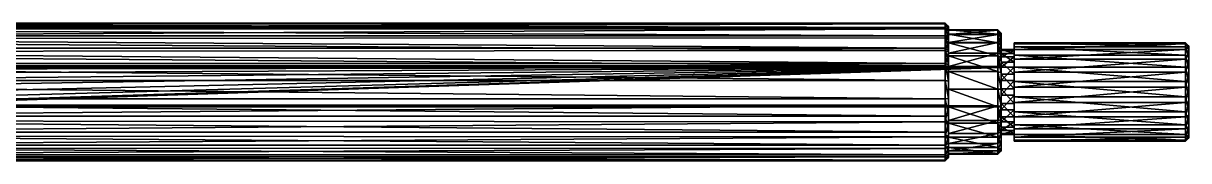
# Model space of a CAD drawing. Extents: x -50 to 658, y -202 to -119.
# Drawn here: x 303.7 to 657.8, y -197.7 to -155.9 of the extents above; entities that cross this region are included whole.
import ezdxf

# ---------------------------------------------------------------- set-up
doc = ezdxf.new("R2010")
doc.units = 0
doc.layers.get('0').update_dxf_attribs({"color": 24, "linetype": 'CONTINUOUS'})

msp = doc.modelspace()

# ---------------------------------------------------------------- meshes
mesh = msp.add_polyface()
corners = [(84.72, -188.11, 20.8), (84.72, -176.85, 23.54), (84.72, -182.64, 22.85), (84.72, -192.93, 17.52), (84.72, -176.85, 15.04), (84.72, -196.85, 13.19), (84.72, -181.79, 14.26), (84.72, -189.79, 8.45), (84.72, -186.25, 11.99), (35.76, -157.18, 6.42), (583.76, -157.18, 6.42), (35.76, -155.95, 1.07), (35.76, -159.76, 11.25), (583.76, -159.76, 11.25), (35.76, -163.5, 15.26), (583.76, -163.5, 15.26), (35.76, -168.16, 18.16), (583.76, -168.16, 18.16), (35.76, -173.4, 19.76), (583.76, -173.4, 19.76), (35.76, -178.88, 19.95), (583.76, -178.88, 19.95), (35.76, -184.22, 18.71), (583.76, -184.22, 18.71), (35.76, -189.06, 16.13), (583.76, -189.06, 16.13), (35.76, -193.06, 12.39), (583.76, -193.06, 12.39), (35.76, -195.96, 7.73), (583.76, -195.96, 7.74), (35.76, -197.56, 2.49), (583.76, -197.56, 2.49), (35.76, -197.75, -2.99), (583.76, -197.75, -2.99), (35.76, -196.51, -8.33), (583.76, -196.55, -8.22), (35.76, -197.75, -2.99), (35.76, -193.93, -13.17), (583.76, -194.07, -12.97), (35.76, -190.19, -17.17), (583.76, -190.46, -16.95), (236.95, -179.48, -21.79), (35.76, -180.29, -21.67), (35.76, -174.82, -21.86), (238.48, -180.41, -21.65), (240.76, -180.87, -21.57), (35.76, -185.54, -20.07), (239.43, -169.07, -20.46), (237.32, -169.98, -20.8), (35.76, -169.48, -20.62), (235.47, -172.02, -21.39), (234.76, -174.82, -21.86), (35.76, -160.63, -14.3), (583.76, -164.26, -17.76), (35.76, -164.64, -18.04), (234.88, -175.98, -21.94), (235.78, -178.16, -21.91)]
mesh.append_faces([[corners[k] for k in face] for face in [(3, 4, 1, 3)]], dxfattribs={"vtx0": -1, "vtx1": -1, "vtx2": -1, "vtx3": -1})
mesh.append_faces([[corners[k] for k in face] for face in [(3, 1, 0, 3), (5, 4, 3, 5), (41, 43, 56, 41)]], dxfattribs={"vtx0": -1, "vtx1": -1, "vtx3": -1})
mesh.append_faces([[corners[k] for k in face] for face in [(5, 6, 4, 5), (43, 55, 56, 43)]], dxfattribs={"vtx0": -1, "vtx2": -1, "vtx3": -1})
mesh.append_faces([[corners[k] for k in face] for face in [(0, 1, 2, 0), (44, 42, 41, 44), (52, 53, 54, 52), (55, 43, 51, 55)]], dxfattribs={"vtx0": -1, "vtx3": -1})
mesh.append_faces([[corners[k] for k in face] for face in [(7, 8, 5, 7), (8, 6, 5, 8)]], dxfattribs={"vtx1": -1, "vtx2": -1, "vtx3": -1})
mesh.append_faces([[corners[k] for k in face] for face in [(9, 10, 11, 9), (12, 13, 9, 12), (14, 15, 12, 14), (16, 17, 14, 16), (18, 19, 16, 18), (20, 21, 18, 20), (22, 23, 20, 22), (24, 25, 22, 24), (26, 27, 24, 26), (28, 29, 26, 28), (30, 31, 28, 30), (32, 33, 30, 32), (34, 35, 36, 34), (37, 38, 34, 37), (39, 40, 37, 39), (42, 45, 46, 42), (47, 48, 49, 47), (50, 51, 49, 50)]], dxfattribs={"vtx1": -1, "vtx3": -1})
mesh.append_faces([[corners[k] for k in face] for face in [(41, 42, 43, 41), (44, 45, 42, 44), (48, 50, 49, 48), (51, 43, 49, 51), (47, 49, 54, 47)]], dxfattribs={"vtx2": -1, "vtx3": -1})
mesh = msp.add_polyface()
corners = [(35.76, -155.95, 1.07), (583.76, -157.18, 6.42), (583.76, -155.95, 1.08), (35.76, -157.18, 6.42), (583.76, -159.76, 11.25), (35.76, -159.76, 11.25), (583.76, -163.5, 15.26), (35.76, -163.5, 15.26), (583.76, -168.16, 18.16), (35.76, -168.16, 18.16), (583.76, -173.4, 19.76), (35.76, -173.4, 19.76), (583.76, -178.88, 19.95), (35.76, -178.88, 19.95), (583.76, -184.22, 18.71), (35.76, -184.22, 18.71), (583.76, -189.06, 16.13), (35.76, -189.06, 16.13), (583.76, -193.06, 12.39), (35.76, -193.06, 12.39), (583.76, -195.96, 7.74), (35.76, -195.96, 7.73), (583.76, -197.56, 2.49), (35.76, -197.56, 2.49), (583.76, -197.75, -2.99), (35.76, -197.75, -2.99), (583.76, -196.55, -8.22), (583.76, -197.75, -2.99), (35.76, -196.51, -8.33), (583.76, -194.07, -12.97), (583.76, -155.95, 1.08), (35.76, -156.13, -4.4), (35.76, -155.95, 1.07), (583.76, -156.11, -4.29), (35.76, -157.73, -9.65), (240.76, -180.87, -21.57), (583.76, -180.87, -21.57), (35.76, -185.54, -20.07), (240.76, -168.93, -20.41), (239.43, -169.07, -20.46), (35.76, -164.64, -18.04), (235.22, -173.11, -15.66), (235.47, -172.02, -21.39), (236.52, -171.17, -15.48), (234.76, -175.4, -15.89), (234.76, -174.82, -21.86), (239.43, -169.07, -20.46), (238.47, -169.88, -15.35), (237.32, -169.98, -20.8), (240.76, -168.93, -20.41), (240.76, -169.42, -15.31), (238.48, -180.41, -21.65), (240.76, -181.37, -16.47), (240.76, -180.87, -21.57), (238.47, -180.91, -16.42), (236.95, -179.48, -21.79), (236.52, -179.62, -16.3), (234.76, -175.4, -15.89), (234.88, -175.98, -21.94), (234.76, -174.82, -21.86), (235.22, -177.68, -16.11), (235.78, -178.16, -21.91)]
mesh.append_faces([[corners[k] for k in face] for face in [(0, 1, 2, 0), (3, 4, 1, 3), (5, 6, 4, 5), (7, 8, 6, 7), (9, 10, 8, 9), (11, 12, 10, 11), (13, 14, 12, 13), (15, 16, 14, 15), (17, 18, 16, 17), (19, 20, 18, 19), (21, 22, 20, 21), (23, 24, 22, 23), (25, 26, 27, 25), (28, 29, 26, 28), (30, 31, 32, 30), (33, 34, 31, 33), (44, 42, 41, 44), (51, 52, 53, 51), (55, 54, 51, 55)]], dxfattribs={"vtx0": -1, "vtx3": -1})
mesh.append_faces([[corners[k] for k in face] for face in [(35, 36, 37, 35)]], dxfattribs={"vtx1": -1, "vtx2": -1, "vtx3": -1})
mesh.append_faces([[corners[k] for k in face] for face in [(38, 39, 40, 38), (54, 52, 51, 54), (56, 54, 55, 56)]], dxfattribs={"vtx1": -1, "vtx3": -1})
mesh.append_faces([[corners[k] for k in face] for face in [(44, 45, 42, 44)]], dxfattribs={"vtx2": -1, "vtx3": -1})
mesh.append_faces([[corners[k] for k in face] for face in [(41, 42, 43, 41), (46, 47, 48, 46), (49, 47, 46, 49), (49, 50, 47, 49), (43, 42, 48, 43), (43, 48, 47, 43), (57, 58, 59, 57), (60, 58, 57, 60), (58, 60, 61, 58), (60, 56, 61, 60), (56, 55, 61, 56)]], dxfattribs={"vtx3": -1})
mesh = msp.add_polyface()
corners = [(583.76, -164.26, -17.76), (584.76, -164.67, -16.82), (583.76, -168.93, -20.4), (583.76, -160.41, -14.02), (584.76, -161.08, -13.26), (583.76, -157.63, -9.43), (584.76, -158.5, -8.92), (583.76, -156.11, -4.29), (584.76, -157.09, -4.07), (583.76, -155.95, 1.08), (584.76, -156.94, 0.98), (583.76, -196.55, -8.22), (584.76, -195.63, -7.82), (583.76, -197.75, -2.99), (35.76, -193.93, -13.17), (583.76, -190.46, -16.95), (583.76, -194.07, -12.97), (35.76, -190.19, -17.17), (583.76, -185.96, -19.87), (583.76, -156.11, -4.29), (35.76, -156.13, -4.4), (583.76, -155.95, 1.08), (583.76, -157.63, -9.43), (35.76, -157.73, -9.65), (35.76, -160.63, -14.3), (583.76, -160.41, -14.02), (583.76, -164.26, -17.76), (583.76, -180.87, -21.57), (35.76, -185.54, -20.07), (583.76, -168.93, -20.4), (35.76, -164.64, -18.04), (240.76, -168.93, -20.41), (600.76, -169.42, -15.3), (240.76, -168.93, -20.41), (600.76, -169.23, -17.27), (240.76, -169.42, -15.31), (584.76, -169.13, -18.32), (583.76, -168.93, -20.4), (240.76, -181.37, -16.47), (600.76, -181.37, -16.47), (240.76, -180.87, -21.57), (600.76, -181.18, -18.43), (584.76, -181.08, -19.48), (583.76, -180.87, -21.57), (600.76, -181.37, -16.47), (240.76, -181.37, -16.47), (600.76, -169.42, -15.3), (238.47, -180.91, -16.42), (236.52, -179.62, -16.3), (235.22, -177.68, -16.11), (234.76, -175.4, -15.89), (235.22, -173.11, -15.66), (236.52, -171.17, -15.48), (238.47, -169.88, -15.35), (240.76, -169.42, -15.31)]
mesh.append_faces([[corners[k] for k in face] for face in [(34, 33, 36, 34), (41, 42, 40, 41)]], dxfattribs={"vtx0": -1, "vtx1": -1, "vtx2": -1, "vtx3": -1})
mesh.append_faces([[corners[k] for k in face] for face in [(32, 33, 34, 32)]], dxfattribs={"vtx0": -1, "vtx1": -1, "vtx3": -1})
mesh.append_faces([[corners[k] for k in face] for face in [(42, 43, 40, 42)]], dxfattribs={"vtx0": -1, "vtx2": -1, "vtx3": -1})
mesh.append_faces([[corners[k] for k in face] for face in [(14, 15, 16, 14), (17, 18, 15, 17), (22, 24, 23, 22), (18, 17, 28, 18)]], dxfattribs={"vtx0": -1, "vtx3": -1})
mesh.append_faces([[corners[k] for k in face] for face in [(33, 37, 36, 33), (39, 41, 40, 39), (45, 47, 46, 45), (47, 48, 46, 47), (48, 49, 46, 48), (49, 50, 46, 49), (50, 51, 46, 50), (51, 52, 46, 51), (52, 53, 46, 52)]], dxfattribs={"vtx1": -1, "vtx2": -1, "vtx3": -1})
mesh.append_faces([[corners[k] for k in face] for face in [(0, 1, 2, 0), (3, 4, 0, 3), (5, 6, 3, 5), (7, 8, 5, 7), (9, 10, 7, 9), (11, 12, 13, 11), (19, 20, 21, 19), (22, 23, 19, 22), (25, 24, 22, 25), (25, 26, 24, 25), (26, 29, 30, 26), (35, 33, 32, 35), (38, 39, 40, 38), (44, 45, 46, 44)]], dxfattribs={"vtx1": -1, "vtx3": -1})
mesh.append_faces([[corners[k] for k in face] for face in [(27, 18, 28, 27), (29, 31, 30, 29), (53, 54, 46, 53)]], dxfattribs={"vtx2": -1, "vtx3": -1})
mesh = msp.add_polyface()
corners = [(584.76, -196.75, -2.89), (583.76, -197.56, 2.49), (583.76, -197.75, -2.99), (584.76, -196.58, 2.33), (583.76, -195.96, 7.74), (584.76, -195.05, 7.32), (583.76, -193.06, 12.39), (584.76, -192.29, 11.75), (583.76, -189.06, 16.13), (584.76, -188.48, 15.32), (583.76, -184.22, 18.71), (584.76, -183.87, 17.77), (583.76, -178.88, 19.95), (584.76, -178.78, 18.95), (583.76, -173.4, 19.76), (584.76, -173.56, 18.77), (583.76, -168.16, 18.16), (584.76, -168.57, 17.25), (583.76, -163.5, 15.26), (584.76, -164.14, 14.49), (583.76, -159.76, 11.25), (584.76, -160.58, 10.67), (583.76, -157.18, 6.42), (584.76, -158.12, 6.07), (583.76, -155.95, 1.08), (583.76, -168.93, -20.4), (584.76, -164.67, -16.82), (584.76, -169.03, -19.36), (583.76, -164.26, -17.76), (584.76, -161.08, -13.26), (583.76, -160.41, -14.02), (584.76, -158.5, -8.92), (583.76, -157.63, -9.43), (584.76, -157.09, -4.07), (583.76, -156.11, -4.29), (584.76, -156.94, 0.98), (583.76, -197.75, -2.99), (584.76, -195.63, -7.82), (584.76, -196.75, -2.89), (583.76, -196.55, -8.22), (584.76, -193.32, -12.3), (583.76, -194.07, -12.97), (584.76, -189.95, -16.07), (583.76, -190.46, -16.95), (584.76, -185.74, -18.87), (583.76, -185.96, -19.87), (584.76, -180.97, -20.52), (583.76, -180.87, -21.57), (583.76, -168.93, -20.4), (584.76, -169.03, -19.36), (584.76, -169.13, -18.32)]
mesh.append_faces([[corners[k] for k in face] for face in [(0, 1, 2, 0), (3, 4, 1, 3), (5, 6, 4, 5), (7, 8, 6, 7), (9, 10, 8, 9), (11, 12, 10, 11), (13, 14, 12, 13), (15, 16, 14, 15), (17, 18, 16, 17), (19, 20, 18, 19), (21, 22, 20, 21), (23, 24, 22, 23), (25, 26, 27, 25), (28, 29, 26, 28), (30, 31, 29, 30), (32, 33, 31, 32), (34, 35, 33, 34), (36, 37, 38, 36), (39, 40, 37, 39), (41, 42, 40, 41), (43, 44, 42, 43), (46, 45, 47, 46)]], dxfattribs={"vtx0": -1, "vtx3": -1})
mesh.append_faces([[corners[k] for k in face] for face in [(3, 1, 0, 3), (5, 4, 3, 5), (7, 6, 5, 7), (9, 8, 7, 9), (11, 10, 9, 11), (13, 12, 11, 13), (15, 14, 13, 15), (17, 16, 15, 17), (19, 18, 17, 19), (41, 40, 39, 41), (43, 42, 41, 43), (45, 44, 43, 45)]], dxfattribs={"vtx1": -1, "vtx3": -1})
mesh.append_faces([[corners[k] for k in face] for face in [(48, 49, 50, 48)]], dxfattribs={"vtx2": -1, "vtx3": -1})
mesh = msp.add_polyface()
corners = [(599.76, -175.98, 18.02), (584.76, -170.66, 17.01), (584.76, -175.98, 18.02), (599.76, -170.66, 17.01), (584.76, -165.85, 14.54), (599.76, -165.85, 14.54), (584.76, -161.93, 10.82), (599.76, -161.93, 10.82), (584.76, -159.22, 6.14), (599.76, -159.22, 6.14), (584.76, -157.94, 0.88), (584.76, -160.58, 10.67), (583.76, -159.76, 11.25), (584.76, -164.14, 14.49), (584.76, -158.12, 6.07), (583.76, -157.18, 6.42), (584.76, -156.94, 0.98), (583.76, -155.95, 1.08), (599.76, -157.94, 0.88), (584.76, -158.07, -3.85), (584.76, -157.94, 0.88), (599.76, -158.07, -3.85), (584.76, -159.37, -8.41), (599.76, -159.37, -8.4), (584.76, -161.75, -12.5), (599.76, -161.75, -12.5), (584.76, -165.08, -15.87), (599.76, -165.08, -15.87), (584.76, -169.13, -18.32), (584.76, -175.98, 18.02), (584.76, -173.56, 18.77), (584.76, -181.36, 17.5), (584.76, -168.57, 17.25), (584.76, -170.66, 17.01), (584.76, -164.14, 14.49), (584.76, -165.85, 14.54), (584.76, -160.58, 10.67), (584.76, -161.93, 10.82), (584.76, -158.12, 6.07), (584.76, -159.22, 6.14), (584.76, -156.94, 0.98), (584.76, -157.94, 0.88), (584.76, -157.09, -4.07), (584.76, -158.07, -3.85), (584.76, -158.5, -8.92), (584.76, -159.37, -8.41), (584.76, -161.08, -13.26), (584.76, -161.75, -12.5), (584.76, -164.67, -16.82), (584.76, -165.08, -15.87), (584.76, -169.03, -19.36), (584.76, -169.13, -18.32), (584.76, -178.78, 18.95), (584.76, -183.87, 17.77)]
mesh.append_faces([[corners[k] for k in face] for face in [(29, 30, 31, 29), (33, 32, 29, 33), (35, 34, 33, 35), (37, 36, 35, 37), (39, 38, 37, 39), (41, 40, 39, 41), (43, 42, 41, 43), (45, 44, 43, 45), (47, 46, 45, 47), (49, 48, 47, 49)]], dxfattribs={"vtx0": -1, "vtx1": -1, "vtx3": -1})
mesh.append_faces([[corners[k] for k in face] for face in [(29, 32, 30, 29), (33, 34, 32, 33), (35, 36, 34, 35), (37, 38, 36, 37), (39, 40, 38, 39), (41, 42, 40, 41), (43, 44, 42, 43), (45, 46, 44, 45), (47, 48, 46, 47), (49, 50, 48, 49)]], dxfattribs={"vtx0": -1, "vtx2": -1, "vtx3": -1})
mesh.append_faces([[corners[k] for k in face] for face in [(0, 1, 2, 0), (3, 4, 1, 3), (5, 6, 4, 5), (7, 8, 6, 7), (9, 10, 8, 9), (18, 19, 20, 18), (21, 22, 19, 21), (23, 24, 22, 23), (25, 26, 24, 25), (27, 28, 26, 27)]], dxfattribs={"vtx0": -1, "vtx3": -1})
mesh.append_faces([[corners[k] for k in face] for face in [(11, 12, 13, 11), (14, 15, 11, 14), (16, 17, 14, 16), (51, 50, 49, 51)]], dxfattribs={"vtx1": -1, "vtx3": -1})
mesh.append_faces([[corners[k] for k in face] for face in [(30, 52, 53, 30)]], dxfattribs={"vtx2": -1, "vtx3": -1})
mesh = msp.add_polyface()
corners = [(599.76, -161.93, 10.82), (584.76, -161.93, 10.82), (599.76, -165.85, 14.54), (599.76, -159.22, 6.14), (584.76, -159.22, 6.14), (599.76, -157.94, 0.88), (584.76, -157.94, 0.88), (599.76, -158.07, -3.85), (584.76, -158.07, -3.85), (599.76, -157.94, 0.88), (599.76, -159.37, -8.4), (584.76, -159.37, -8.41), (599.76, -161.75, -12.5), (584.76, -161.75, -12.5), (599.76, -165.08, -15.87), (584.76, -165.08, -15.87), (600.76, -166.43, 13.72), (599.76, -161.93, 10.82), (599.76, -165.85, 14.54), (600.76, -162.72, 10.2), (599.76, -159.22, 6.14), (600.76, -160.15, 5.76), (599.76, -157.94, 0.88), (600.76, -158.93, 0.79), (600.76, -164.26, -4.2), (604.76, -164.26, -4.2), (600.76, -166.13, -8.31), (600.76, -163.91, 0.3), (604.76, -163.91, 0.3), (599.76, -165.08, -15.87), (600.76, -162.43, -11.73), (600.76, -165.49, -14.92), (599.76, -161.75, -12.5), (600.76, -160.24, -7.89), (599.76, -159.37, -8.4), (600.76, -159.05, -3.63), (599.76, -158.07, -3.85), (600.76, -158.93, 0.79), (599.76, -157.94, 0.88), (600.76, -163.91, 0.3), (604.76, -165.12, 4.65), (604.76, -163.91, 0.3), (600.76, -165.12, 4.65), (600.76, -160.24, -7.89), (600.76, -169.29, -11.53), (600.76, -162.43, -11.73), (600.76, -166.13, -8.31), (600.76, -164.26, -4.2), (600.76, -159.05, -3.63), (600.76, -163.91, 0.3), (600.76, -158.93, 0.79), (600.76, -165.12, 4.65), (600.76, -160.15, 5.76), (600.76, -167.74, 8.33), (600.76, -162.72, 10.2)]
mesh.append_faces([[corners[k] for k in face] for face in [(43, 44, 45, 43), (48, 47, 43, 48), (50, 49, 48, 50), (52, 51, 50, 52), (54, 53, 52, 54)]], dxfattribs={"vtx0": -1, "vtx1": -1, "vtx3": -1})
mesh.append_faces([[corners[k] for k in face] for face in [(43, 46, 44, 43), (43, 47, 46, 43), (48, 49, 47, 48), (50, 51, 49, 50), (52, 53, 51, 52)]], dxfattribs={"vtx0": -1, "vtx2": -1, "vtx3": -1})
mesh.append_faces([[corners[k] for k in face] for face in [(16, 17, 18, 16), (19, 20, 17, 19), (21, 22, 20, 21), (29, 30, 31, 29), (32, 33, 30, 32), (34, 35, 33, 34), (36, 37, 35, 36), (39, 40, 41, 39)]], dxfattribs={"vtx0": -1, "vtx3": -1})
mesh.append_faces([[corners[k] for k in face] for face in [(0, 1, 2, 0), (3, 4, 0, 3), (5, 6, 3, 5), (7, 8, 9, 7), (10, 11, 7, 10), (12, 13, 10, 12), (14, 15, 12, 14), (19, 17, 16, 19), (21, 20, 19, 21), (23, 22, 21, 23), (24, 25, 26, 24), (27, 28, 24, 27), (32, 30, 29, 32), (34, 33, 32, 34), (36, 35, 34, 36), (38, 37, 36, 38), (42, 40, 39, 42)]], dxfattribs={"vtx1": -1, "vtx3": -1})
mesh = msp.add_polyface()
corners = [(599.76, -170.66, 17.01), (584.76, -170.66, 17.01), (599.76, -175.98, 18.02), (599.76, -165.85, 14.54), (584.76, -165.85, 14.54), (599.76, -169.13, -18.32), (584.76, -169.13, -18.32), (599.76, -165.08, -15.87), (600.76, -176.02, 17.03), (599.76, -175.98, 18.02), (600.76, -181.12, 16.53), (599.76, -170.66, 17.01), (600.76, -170.99, 16.06), (599.76, -165.85, 14.54), (600.76, -166.43, 13.72), (600.76, -177.86, -13.92), (604.76, -173.36, -13.48), (604.76, -177.86, -13.92), (600.76, -173.36, -13.48), (604.76, -169.29, -11.53), (600.76, -169.29, -11.53), (600.76, -166.13, -8.31), (604.76, -166.13, -8.31), (599.76, -169.13, -18.32), (600.76, -165.49, -14.92), (600.76, -169.23, -17.27), (599.76, -165.08, -15.87), (600.76, -165.12, 4.65), (604.76, -167.74, 8.33), (604.76, -165.12, 4.65), (600.76, -167.74, 8.33), (604.76, -171.47, 10.88), (600.76, -171.47, 10.88), (604.76, -175.84, 12.01), (600.76, -175.84, 12.01), (604.76, -180.33, 11.57), (599.76, -169.13, -18.32), (600.76, -169.23, -17.27), (584.76, -169.13, -18.32), (600.76, -175.84, 12.01), (600.76, -176.02, 17.03), (600.76, -180.33, 11.57), (600.76, -170.99, 16.06), (600.76, -166.43, 13.72), (600.76, -162.43, -11.73), (600.76, -169.29, -11.53), (600.76, -173.36, -13.48), (600.76, -162.72, 10.2), (600.76, -171.47, 10.88), (600.76, -167.74, 8.33), (600.76, -169.23, -17.27), (600.76, -165.49, -14.92), (600.76, -169.42, -15.3), (600.76, -177.86, -13.92), (600.76, -181.37, -16.47)]
mesh.append_faces([[corners[k] for k in face] for face in [(51, 46, 52, 51)]], dxfattribs={"vtx0": -1, "vtx1": -1, "vtx2": -1, "vtx3": -1})
mesh.append_faces([[corners[k] for k in face] for face in [(39, 40, 41, 39), (43, 48, 47, 43), (44, 46, 51, 44)]], dxfattribs={"vtx0": -1, "vtx1": -1, "vtx3": -1})
mesh.append_faces([[corners[k] for k in face] for face in [(39, 42, 40, 39), (44, 45, 46, 44), (47, 48, 49, 47), (43, 39, 48, 43), (53, 54, 52, 53)]], dxfattribs={"vtx0": -1, "vtx2": -1, "vtx3": -1})
mesh.append_faces([[corners[k] for k in face] for face in [(8, 11, 9, 8), (12, 13, 11, 12), (15, 16, 17, 15), (18, 19, 16, 18), (23, 24, 25, 23), (27, 28, 29, 27), (30, 31, 28, 30), (32, 33, 31, 32), (34, 35, 33, 34)]], dxfattribs={"vtx0": -1, "vtx3": -1})
mesh.append_faces([[corners[k] for k in face] for face in [(43, 42, 39, 43), (46, 53, 52, 46)]], dxfattribs={"vtx1": -1, "vtx2": -1, "vtx3": -1})
mesh.append_faces([[corners[k] for k in face] for face in [(0, 1, 2, 0), (3, 4, 0, 3), (5, 6, 7, 5), (8, 9, 10, 8), (12, 11, 8, 12), (14, 13, 12, 14), (18, 16, 15, 18), (20, 19, 18, 20), (21, 22, 20, 21), (26, 24, 23, 26), (30, 28, 27, 30), (32, 31, 30, 32), (34, 33, 32, 34), (36, 37, 38, 36), (50, 51, 52, 50)]], dxfattribs={"vtx1": -1, "vtx3": -1})
mesh = msp.add_polyface()
corners = [(604.76, -182.84, 12.8), (604.76, -180.33, 11.57), (604.76, -186.8, 10.27), (604.76, -178.3, 13.97), (604.76, -175.84, 12.01), (604.76, -173.61, 13.69), (604.76, -169.25, 11.98), (604.76, -175.4, -15.88), (604.76, -173.36, -13.48), (604.76, -170.85, -14.71), (604.76, -180.08, -15.6), (604.76, -177.86, -13.92), (604.76, -184.45, -13.89), (604.76, -182.23, -12.79), (604.76, -169.29, -11.53), (604.76, -166.9, -12.18), (604.76, -166.13, -8.31), (604.76, -163.92, -8.56), (604.76, -164.26, -4.2), (604.76, -162.2, -4.19), (604.76, -165.12, 4.65), (604.76, -161.92, 0.5), (604.76, -163.91, 0.3), (604.76, -163.1, 5.04), (604.76, -167.74, 8.33), (604.76, -165.62, 8.99), (604.76, -171.47, 10.88), (604.76, -184.41, 9.62), (604.76, -187.57, 6.4), (604.76, -189.78, 6.65), (604.76, -189.44, 2.29), (604.76, -191.49, 2.28), (604.76, -189.79, -2.21), (604.76, -191.78, -2.41), (604.76, -188.58, -6.56), (604.76, -190.6, -6.95), (600.76, -169.29, -11.53), (604.76, -166.13, -8.31), (604.76, -169.29, -11.53), (600.76, -166.13, -8.31), (604.76, -164.26, -4.2), (600.76, -164.26, -4.2), (604.76, -163.91, 0.3)]
mesh.append_faces([[corners[k] for k in face] for face in [(0, 1, 2, 0), (3, 1, 0, 3), (5, 4, 3, 5), (7, 8, 9, 7), (10, 8, 7, 10), (12, 11, 10, 12), (14, 15, 8, 14), (16, 15, 14, 16), (18, 17, 16, 18), (20, 21, 22, 20), (24, 23, 20, 24), (26, 25, 24, 26), (27, 2, 1, 27), (28, 2, 27, 28), (30, 29, 28, 30), (32, 31, 30, 32), (34, 33, 32, 34)]], dxfattribs={"vtx0": -1, "vtx1": -1, "vtx3": -1})
mesh.append_faces([[corners[k] for k in face] for face in [(3, 4, 1, 3), (10, 11, 8, 10), (12, 13, 11, 12), (16, 17, 15, 16), (18, 19, 17, 18), (20, 23, 21, 20), (24, 25, 23, 24), (26, 6, 25, 26), (28, 29, 2, 28), (30, 31, 29, 30), (32, 33, 31, 32), (34, 35, 33, 34), (6, 26, 4, 6)]], dxfattribs={"vtx0": -1, "vtx2": -1, "vtx3": -1})
mesh.append_faces([[corners[k] for k in face] for face in [(36, 37, 38, 36), (39, 40, 37, 39), (41, 42, 40, 41)]], dxfattribs={"vtx0": -1, "vtx3": -1})
mesh.append_faces([[corners[k] for k in face] for face in [(5, 6, 4, 5)]], dxfattribs={"vtx1": -1, "vtx2": -1, "vtx3": -1})
mesh = msp.add_polyface()
corners = [(656.76, -191.78, -2.41), (604.76, -191.49, 2.28), (604.76, -191.78, -2.41), (656.76, -191.49, 2.28), (604.76, -189.78, 6.65), (656.76, -189.78, 6.65), (604.76, -186.8, 10.27), (656.76, -186.8, 10.27), (604.76, -182.84, 12.8), (656.76, -182.84, 12.8), (604.76, -178.3, 13.97), (656.76, -178.3, 13.97), (604.76, -173.61, 13.69), (656.76, -173.61, 13.69), (604.76, -169.25, 11.98), (656.76, -169.25, 11.98), (604.76, -165.62, 8.99), (656.76, -165.62, 8.99), (604.76, -163.1, 5.04), (656.76, -163.1, 5.04), (604.76, -161.92, 0.5), (656.76, -161.92, 0.5), (604.76, -162.2, -4.19), (604.76, -161.92, 0.5), (656.76, -162.2, -4.19), (604.76, -163.92, -8.56), (656.76, -163.92, -8.56), (604.76, -166.9, -12.18), (656.76, -166.9, -12.18), (604.76, -170.85, -14.71), (656.76, -170.85, -14.71), (604.76, -175.4, -15.88), (656.76, -175.4, -15.88), (604.76, -180.08, -15.6), (656.76, -180.08, -15.6), (604.76, -184.45, -13.89), (656.76, -184.45, -13.89), (604.76, -188.07, -10.9), (656.76, -188.07, -10.9), (604.76, -190.6, -6.95), (656.76, -190.6, -6.95), (604.76, -191.78, -2.41), (604.76, -163.91, 0.3), (604.76, -162.2, -4.19), (604.76, -164.26, -4.2), (604.76, -161.92, 0.5), (604.76, -185.95, -10.24), (604.76, -190.6, -6.95), (604.76, -188.58, -6.56), (604.76, -188.07, -10.9), (604.76, -182.23, -12.79), (604.76, -184.45, -13.89), (604.76, -166.9, -12.18), (604.76, -170.85, -14.71), (604.76, -173.36, -13.48)]
mesh.append_faces([[corners[k] for k in face] for face in [(42, 43, 44, 42), (46, 47, 48, 46), (50, 49, 46, 50)]], dxfattribs={"vtx0": -1, "vtx1": -1, "vtx3": -1})
mesh.append_faces([[corners[k] for k in face] for face in [(42, 45, 43, 42), (46, 49, 47, 46), (50, 51, 49, 50)]], dxfattribs={"vtx0": -1, "vtx2": -1, "vtx3": -1})
mesh.append_faces([[corners[k] for k in face] for face in [(0, 1, 2, 0), (3, 4, 1, 3), (5, 6, 4, 5), (7, 8, 6, 7), (9, 10, 8, 9), (11, 12, 10, 11), (13, 14, 12, 13), (15, 16, 14, 15), (17, 18, 16, 17), (19, 20, 18, 19), (21, 22, 23, 21), (24, 25, 22, 24), (26, 27, 25, 26), (28, 29, 27, 28), (30, 31, 29, 30), (32, 33, 31, 32), (34, 35, 33, 34), (36, 37, 35, 36), (38, 39, 37, 38), (40, 41, 39, 40)]], dxfattribs={"vtx0": -1, "vtx3": -1})
mesh.append_faces([[corners[k] for k in face] for face in [(52, 53, 54, 52)]], dxfattribs={"vtx1": -1, "vtx2": -1, "vtx3": -1})
mesh.append_faces([[corners[k] for k in face] for face in [(3, 1, 0, 3), (5, 4, 3, 5), (7, 6, 5, 7), (9, 8, 7, 9), (11, 10, 9, 11), (13, 12, 11, 13), (15, 14, 13, 15), (17, 16, 15, 17)]], dxfattribs={"vtx1": -1, "vtx3": -1})
mesh = msp.add_polyface()
corners = [(657.76, -171.25, -13.79), (657.76, -183.94, -13.02), (657.76, -179.87, -14.63), (657.76, -167.56, -11.43), (657.76, -164.78, -8.05), (657.76, -187.32, -10.24), (657.76, -163.18, -3.97), (657.76, -189.68, -6.55), (657.76, -162.91, 0.4), (657.76, -190.78, -2.31), (657.76, -164.01, 4.64), (657.76, -190.52, 2.06), (657.76, -166.37, 8.33), (657.76, -188.92, 6.14), (657.76, -169.75, 11.11), (657.76, -186.13, 9.52), (657.76, -173.83, 12.72), (657.76, -182.44, 11.88), (657.76, -173.83, 12.72), (656.76, -173.61, 13.69), (657.76, -178.2, 12.98), (656.76, -169.25, 11.98), (657.76, -169.75, 11.11), (656.76, -165.62, 8.99), (657.76, -166.37, 8.33), (656.76, -163.1, 5.04), (657.76, -164.01, 4.64), (656.76, -161.92, 0.5), (657.76, -162.91, 0.4), (657.76, -162.91, 0.4), (656.76, -162.2, -4.19), (656.76, -161.92, 0.5), (657.76, -163.18, -3.97), (656.76, -163.92, -8.56), (657.76, -164.78, -8.05), (656.76, -166.9, -12.18), (657.76, -167.56, -11.43), (656.76, -170.85, -14.71), (657.76, -171.25, -13.79), (656.76, -175.4, -15.88), (657.76, -175.49, -14.89), (656.76, -163.1, 5.04), (604.76, -163.1, 5.04), (656.76, -165.62, 8.99), (656.76, -161.92, 0.5), (604.76, -161.92, 0.5), (656.76, -162.2, -4.19), (604.76, -162.2, -4.19), (656.76, -161.92, 0.5), (656.76, -163.92, -8.56), (604.76, -163.92, -8.56), (656.76, -166.9, -12.18), (604.76, -166.9, -12.18), (656.76, -170.85, -14.71), (604.76, -170.85, -14.71), (656.76, -175.4, -15.88), (604.76, -175.4, -15.88)]
mesh.append_faces([[corners[k] for k in face] for face in [(3, 1, 0, 3), (4, 5, 3, 4), (6, 7, 4, 6), (8, 9, 6, 8), (10, 11, 8, 10), (12, 13, 10, 12), (14, 15, 12, 14), (16, 17, 14, 16)]], dxfattribs={"vtx0": -1, "vtx1": -1, "vtx3": -1})
mesh.append_faces([[corners[k] for k in face] for face in [(0, 1, 2, 0)]], dxfattribs={"vtx0": -1, "vtx2": -1, "vtx3": -1})
mesh.append_faces([[corners[k] for k in face] for face in [(18, 21, 19, 18), (22, 23, 21, 22), (24, 25, 23, 24), (26, 27, 25, 26), (29, 30, 31, 29), (32, 33, 30, 32), (34, 35, 33, 34), (36, 37, 35, 36), (38, 39, 37, 38)]], dxfattribs={"vtx0": -1, "vtx3": -1})
mesh.append_faces([[corners[k] for k in face] for face in [(18, 19, 20, 18), (22, 21, 18, 22), (24, 23, 22, 24), (26, 25, 24, 26), (28, 27, 26, 28), (32, 30, 29, 32), (34, 33, 32, 34), (36, 35, 34, 36), (38, 37, 36, 38), (40, 39, 38, 40), (41, 42, 43, 41), (44, 45, 41, 44), (46, 47, 48, 46), (49, 50, 46, 49), (51, 52, 49, 51), (53, 54, 51, 53), (55, 56, 53, 55)]], dxfattribs={"vtx1": -1, "vtx3": -1})
mesh = msp.add_polyface()
corners = [(657.76, -167.56, -11.43), (657.76, -187.32, -10.24), (657.76, -183.94, -13.02), (657.76, -164.78, -8.05), (657.76, -189.68, -6.55), (657.76, -163.18, -3.97), (657.76, -190.78, -2.31), (657.76, -162.91, 0.4), (657.76, -190.52, 2.06), (657.76, -164.01, 4.64), (657.76, -188.92, 6.14), (657.76, -166.37, 8.33), (657.76, -186.13, 9.52), (657.76, -169.75, 11.11), (657.76, -182.44, 11.88), (657.76, -173.83, 12.72), (657.76, -178.2, 12.98), (657.76, -179.87, -14.63), (657.76, -175.49, -14.89), (657.76, -171.25, -13.79), (657.76, -190.78, -2.31), (656.76, -191.49, 2.28), (656.76, -191.78, -2.41), (657.76, -190.52, 2.06), (656.76, -189.78, 6.65), (657.76, -188.92, 6.14), (656.76, -186.8, 10.27), (657.76, -186.13, 9.52), (656.76, -182.84, 12.8), (657.76, -182.44, 11.88), (656.76, -178.3, 13.97), (657.76, -178.2, 12.98), (656.76, -173.61, 13.69), (657.76, -175.49, -14.89), (656.76, -180.08, -15.6), (656.76, -175.4, -15.88), (657.76, -179.87, -14.63), (656.76, -184.45, -13.89), (657.76, -183.94, -13.02), (656.76, -188.07, -10.9), (657.76, -187.32, -10.24), (656.76, -190.6, -6.95), (657.76, -189.68, -6.55), (656.76, -191.78, -2.41), (657.76, -190.78, -2.31), (656.76, -180.08, -15.6), (604.76, -180.08, -15.6), (656.76, -175.4, -15.88), (656.76, -184.45, -13.89), (604.76, -184.45, -13.89), (656.76, -188.07, -10.9), (604.76, -188.07, -10.9), (656.76, -190.6, -6.95), (604.76, -190.6, -6.95), (656.76, -191.78, -2.41), (604.76, -191.78, -2.41)]
mesh.append_faces([[corners[k] for k in face] for face in [(0, 1, 2, 0), (3, 4, 1, 3), (5, 6, 4, 5), (7, 8, 6, 7), (9, 10, 8, 9), (11, 12, 10, 11), (13, 14, 12, 13)]], dxfattribs={"vtx0": -1, "vtx2": -1, "vtx3": -1})
mesh.append_faces([[corners[k] for k in face] for face in [(20, 21, 22, 20), (23, 24, 21, 23), (25, 26, 24, 25), (27, 28, 26, 27), (29, 30, 28, 29), (31, 32, 30, 31), (33, 34, 35, 33), (36, 37, 34, 36), (38, 39, 37, 38), (40, 41, 39, 40), (42, 43, 41, 42)]], dxfattribs={"vtx0": -1, "vtx3": -1})
mesh.append_faces([[corners[k] for k in face] for face in [(23, 21, 20, 23), (25, 24, 23, 25), (27, 26, 25, 27), (29, 28, 27, 29), (31, 30, 29, 31), (36, 34, 33, 36), (38, 37, 36, 38), (40, 39, 38, 40), (42, 41, 40, 42), (44, 43, 42, 44), (45, 46, 47, 45), (48, 49, 45, 48), (50, 51, 48, 50), (52, 53, 50, 52), (54, 55, 52, 54)]], dxfattribs={"vtx1": -1, "vtx3": -1})
mesh.append_faces([[corners[k] for k in face] for face in [(15, 16, 14, 15), (17, 18, 19, 17)]], dxfattribs={"vtx2": -1, "vtx3": -1})
mesh = msp.add_polyface()
corners = [(599.76, -195.76, -2.79), (584.76, -195.51, 2.61), (584.76, -195.76, -2.79), (599.76, -195.51, 2.61), (584.76, -193.75, 7.72), (599.76, -193.75, 7.72), (584.76, -190.62, 12.13), (599.76, -190.62, 12.13), (584.76, -186.37, 15.48), (599.76, -186.37, 15.48), (584.76, -181.36, 17.5), (599.76, -181.36, 17.5), (584.76, -175.98, 18.02), (599.76, -181.08, -19.48), (584.76, -185.52, -17.86), (584.76, -181.08, -19.48), (599.76, -185.52, -17.86), (584.76, -189.44, -15.19), (599.76, -189.44, -15.19), (584.76, -192.56, -11.63), (599.76, -192.56, -11.63), (584.76, -194.72, -7.41), (599.76, -194.72, -7.41), (584.76, -195.76, -2.79), (584.76, -185.74, -18.87), (583.76, -185.96, -19.87), (584.76, -180.97, -20.52), (584.76, -181.08, -19.48), (584.76, -185.74, -18.87), (584.76, -180.97, -20.52), (584.76, -185.52, -17.86), (584.76, -189.95, -16.07), (584.76, -189.44, -15.19), (584.76, -193.32, -12.3), (584.76, -192.56, -11.63), (584.76, -195.63, -7.82), (584.76, -194.72, -7.41), (584.76, -196.75, -2.89), (584.76, -195.76, -2.79), (584.76, -196.58, 2.33), (584.76, -195.51, 2.61), (584.76, -195.05, 7.32), (584.76, -193.75, 7.72), (584.76, -192.29, 11.75), (584.76, -190.62, 12.13), (584.76, -188.48, 15.32), (584.76, -186.37, 15.48), (584.76, -183.87, 17.77), (584.76, -181.36, 17.5), (584.76, -173.56, 18.77), (584.76, -181.08, -19.48), (584.76, -180.97, -20.52), (583.76, -180.87, -21.57)]
mesh.append_faces([[corners[k] for k in face] for face in [(48, 49, 47, 48)]], dxfattribs={"vtx0": -1, "vtx1": -1, "vtx2": -1, "vtx3": -1})
mesh.append_faces([[corners[k] for k in face] for face in [(30, 28, 27, 30), (32, 31, 30, 32), (34, 33, 32, 34), (36, 35, 34, 36), (38, 37, 36, 38), (40, 39, 38, 40), (42, 41, 40, 42), (44, 43, 42, 44), (46, 45, 44, 46), (48, 47, 46, 48)]], dxfattribs={"vtx0": -1, "vtx1": -1, "vtx3": -1})
mesh.append_faces([[corners[k] for k in face] for face in [(30, 31, 28, 30), (32, 33, 31, 32), (34, 35, 33, 34), (36, 37, 35, 36), (38, 39, 37, 38), (40, 41, 39, 40), (42, 43, 41, 42), (44, 45, 43, 44), (46, 47, 45, 46)]], dxfattribs={"vtx0": -1, "vtx2": -1, "vtx3": -1})
mesh.append_faces([[corners[k] for k in face] for face in [(0, 1, 2, 0), (3, 4, 1, 3), (5, 6, 4, 5), (7, 8, 6, 7), (9, 10, 8, 9), (11, 12, 10, 11), (13, 14, 15, 13), (16, 17, 14, 16), (18, 19, 17, 18), (20, 21, 19, 20), (22, 23, 21, 22), (27, 28, 29, 27)]], dxfattribs={"vtx0": -1, "vtx3": -1})
mesh.append_faces([[corners[k] for k in face] for face in [(3, 1, 0, 3), (24, 25, 26, 24)]], dxfattribs={"vtx1": -1, "vtx3": -1})
mesh.append_faces([[corners[k] for k in face] for face in [(50, 51, 52, 50)]], dxfattribs={"vtx2": -1, "vtx3": -1})
mesh = msp.add_polyface()
corners = [(599.76, -186.37, 15.48), (584.76, -186.37, 15.48), (599.76, -190.62, 12.13), (599.76, -181.36, 17.5), (584.76, -181.36, 17.5), (599.76, -175.98, 18.02), (584.76, -175.98, 18.02), (600.76, -185.87, 14.62), (599.76, -186.37, 15.48), (600.76, -189.9, 11.44), (599.76, -181.36, 17.5), (600.76, -181.12, 16.53), (599.76, -175.98, 18.02), (600.76, -188.58, -6.56), (604.76, -185.95, -10.24), (604.76, -188.58, -6.56), (600.76, -185.95, -10.24), (604.76, -182.23, -12.79), (600.76, -182.23, -12.79), (604.76, -177.86, -13.92), (600.76, -177.86, -13.92), (600.76, -180.33, 11.57), (604.76, -180.33, 11.57), (600.76, -175.84, 12.01), (604.76, -184.41, 9.62), (600.76, -184.41, 9.62), (604.76, -187.57, 6.4), (600.76, -187.57, 6.4), (604.76, -189.44, 2.29), (599.76, -185.52, -17.86), (584.76, -185.52, -17.86), (599.76, -181.08, -19.48), (599.76, -185.52, -17.86), (600.76, -185.3, -16.84), (599.76, -189.44, -15.19), (600.76, -181.18, -18.43), (599.76, -181.08, -19.48), (600.76, -189.9, 11.44), (600.76, -181.12, 16.53), (600.76, -185.87, 14.62), (600.76, -180.33, 11.57), (600.76, -176.02, 17.03), (600.76, -191.81, -10.96), (600.76, -177.86, -13.92), (600.76, -182.23, -12.79), (600.76, -188.92, -14.3), (600.76, -185.3, -16.84), (600.76, -184.41, 9.62), (600.76, -187.57, 6.4), (600.76, -181.18, -18.43), (600.76, -181.37, -16.47), (600.76, -185.95, -10.24), (600.76, -181.18, -18.43), (599.76, -181.08, -19.48), (584.76, -181.08, -19.48)]
mesh.append_faces([[corners[k] for k in face] for face in [(40, 38, 37, 40), (43, 46, 50, 43)]], dxfattribs={"vtx0": -1, "vtx1": -1, "vtx2": -1, "vtx3": -1})
mesh.append_faces([[corners[k] for k in face] for face in [(45, 43, 42, 45), (47, 37, 48, 47), (51, 42, 44, 51)]], dxfattribs={"vtx0": -1, "vtx1": -1, "vtx3": -1})
mesh.append_faces([[corners[k] for k in face] for face in [(40, 41, 38, 40), (42, 43, 44, 42)]], dxfattribs={"vtx0": -1, "vtx2": -1, "vtx3": -1})
mesh.append_faces([[corners[k] for k in face] for face in [(7, 10, 8, 7), (11, 12, 10, 11), (13, 14, 15, 13), (16, 17, 14, 16), (18, 19, 17, 18), (21, 24, 22, 21), (25, 26, 24, 25), (27, 28, 26, 27), (35, 32, 36, 35), (37, 38, 39, 37)]], dxfattribs={"vtx0": -1, "vtx3": -1})
mesh.append_faces([[corners[k] for k in face] for face in [(45, 46, 43, 45), (47, 40, 37, 47)]], dxfattribs={"vtx1": -1, "vtx2": -1, "vtx3": -1})
mesh.append_faces([[corners[k] for k in face] for face in [(0, 1, 2, 0), (3, 4, 0, 3), (5, 6, 3, 5), (7, 8, 9, 7), (11, 10, 7, 11), (16, 14, 13, 16), (18, 17, 16, 18), (20, 19, 18, 20), (21, 22, 23, 21), (25, 24, 21, 25), (27, 26, 25, 27), (29, 30, 31, 29), (32, 33, 34, 32), (33, 32, 35, 33)]], dxfattribs={"vtx1": -1, "vtx3": -1})
mesh.append_faces([[corners[k] for k in face] for face in [(46, 49, 50, 46), (52, 53, 54, 52)]], dxfattribs={"vtx2": -1, "vtx3": -1})
mesh = msp.add_polyface()
corners = [(599.76, -193.75, 7.72), (584.76, -193.75, 7.72), (599.76, -195.51, 2.61), (599.76, -190.62, 12.13), (584.76, -190.62, 12.13), (600.76, -194.76, -2.7), (599.76, -195.51, 2.61), (599.76, -195.76, -2.79), (600.76, -194.53, 2.42), (599.76, -193.75, 7.72), (600.76, -192.86, 7.27), (599.76, -190.62, 12.13), (600.76, -189.9, 11.44), (599.76, -186.37, 15.48), (600.76, -189.79, -2.21), (604.76, -188.58, -6.56), (604.76, -189.79, -2.21), (600.76, -188.58, -6.56), (600.76, -189.44, 2.29), (604.76, -189.44, 2.29), (600.76, -187.57, 6.4), (604.76, -189.79, -2.21), (600.76, -189.79, -2.21), (599.76, -189.44, -15.19), (584.76, -189.44, -15.19), (599.76, -185.52, -17.86), (599.76, -192.56, -11.63), (584.76, -192.56, -11.63), (599.76, -194.72, -7.41), (584.76, -194.72, -7.41), (599.76, -195.76, -2.79), (584.76, -195.76, -2.79), (599.76, -195.76, -2.79), (600.76, -193.8, -7.01), (600.76, -194.76, -2.7), (599.76, -194.72, -7.41), (600.76, -191.81, -10.96), (599.76, -192.56, -11.63), (600.76, -188.92, -14.3), (599.76, -189.44, -15.19), (600.76, -185.3, -16.84), (600.76, -185.95, -10.24), (600.76, -193.8, -7.01), (600.76, -191.81, -10.96), (600.76, -188.58, -6.56), (600.76, -194.76, -2.7), (600.76, -189.79, -2.21), (600.76, -194.53, 2.42), (600.76, -189.44, 2.29), (600.76, -192.86, 7.27), (600.76, -187.57, 6.4), (600.76, -189.9, 11.44)]
mesh.append_faces([[corners[k] for k in face] for face in [(44, 42, 41, 44), (46, 45, 44, 46), (48, 47, 46, 48), (50, 49, 48, 50)]], dxfattribs={"vtx0": -1, "vtx1": -1, "vtx3": -1})
mesh.append_faces([[corners[k] for k in face] for face in [(41, 42, 43, 41), (44, 45, 42, 44), (46, 47, 45, 46), (48, 49, 47, 48), (50, 51, 49, 50)]], dxfattribs={"vtx0": -1, "vtx2": -1, "vtx3": -1})
mesh.append_faces([[corners[k] for k in face] for face in [(5, 6, 7, 5), (8, 9, 6, 8), (10, 11, 9, 10), (12, 13, 11, 12), (14, 15, 16, 14), (18, 21, 19, 18), (32, 33, 34, 32), (35, 36, 33, 35), (37, 38, 36, 37), (39, 40, 38, 39)]], dxfattribs={"vtx0": -1, "vtx3": -1})
mesh.append_faces([[corners[k] for k in face] for face in [(0, 1, 2, 0), (3, 4, 0, 3), (8, 6, 5, 8), (10, 9, 8, 10), (12, 11, 10, 12), (17, 15, 14, 17), (18, 19, 20, 18), (22, 21, 18, 22), (23, 24, 25, 23), (26, 27, 23, 26), (28, 29, 26, 28), (30, 31, 28, 30), (35, 33, 32, 35), (37, 36, 35, 37), (39, 38, 37, 39)]], dxfattribs={"vtx1": -1, "vtx3": -1})

doc.saveas('drawing.dxf')
